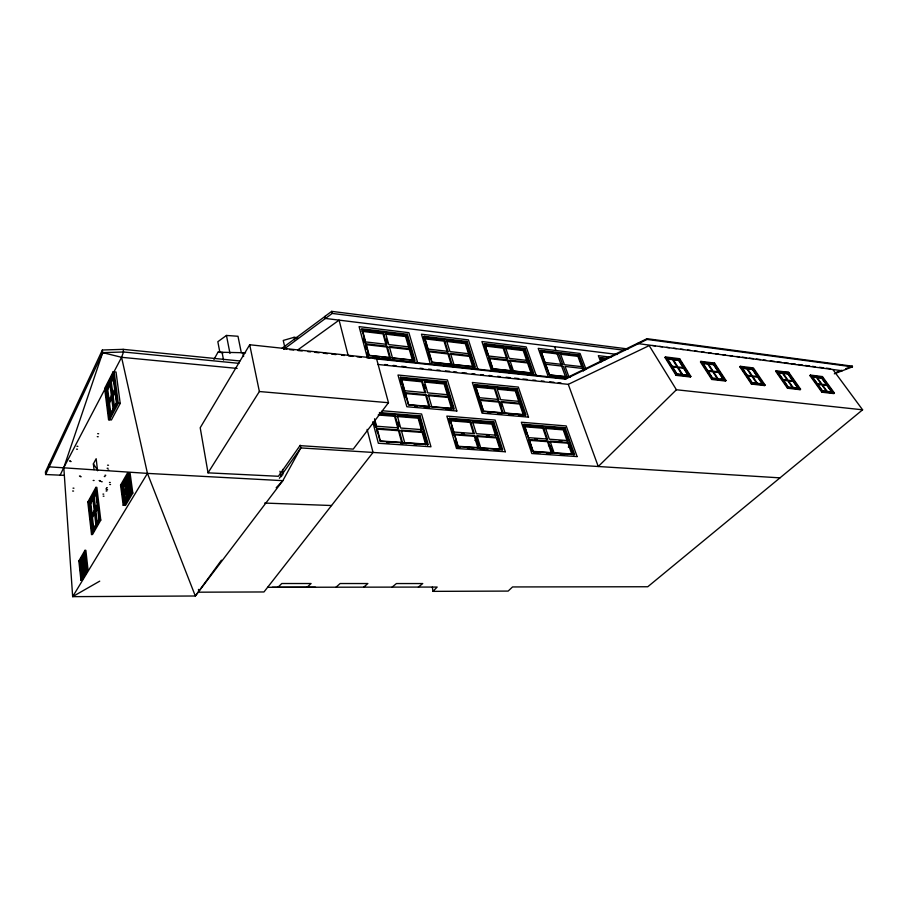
<?xml version="1.0" encoding="UTF-8"?>
<svg xmlns="http://www.w3.org/2000/svg" width="908" height="908" viewBox="0 0 908 908"><rect width="100%" height="100%" fill="white"/><g stroke="black" fill="none" stroke-linecap="round" stroke-linejoin="round"><path stroke-width="1.36" d="M420.211 432.344L421.914 425.659M239.837 360.964L123.148 349.342L102.366 350.011L102.706 352.644L63.81 467.552L60.121 475.168M107.133 384.867L121.581 357.309L123.522 351.986L123.148 349.342M102.366 350.011L45.4 472.024L45.638 474.521L64.343 475.361M45.638 474.521L102.706 352.644L123.522 351.986L238.94 363.348M113.182 371.747L104.636 388.488L108.563 419.712L111.423 419.939L120.208 403.436L116.042 372.03L113.182 371.747L117.314 403.175L108.563 419.712M105.51 389.01L112.751 374.845L116.394 402.619L108.994 416.624L105.51 389.01L106.474 389.101L113.125 376.116M108.438 401.154L106.94 389.373L109.845 383.709L111.366 395.525L108.438 401.154L109.244 401.223L107.734 389.441L110.061 384.924M113.716 377.819L111.355 382.404L112.887 394.22L112.081 394.151L110.56 382.336L113.5 376.593L114.022 380.543M112.081 394.151L115.055 388.442M108.688 403.095L111.627 397.466L113.16 409.44L110.209 415.047L108.688 403.095L109.482 403.163L111.843 398.669M113.886 408.078L112.331 396.092L115.316 390.395L115.77 393.913M114.522 406.818L113.137 396.172L115.52 391.609M105.816 387.375L63.81 467.552L72.663 596.647L195.333 596L221.45 560.168M114.487 406.943L116.882 402.403M109.539 419.78L118.301 403.266L114.158 371.837M94.046 469.663L93.376 463.897L96.157 458.722L97.576 470.753M87.804 502.09L95.885 487.358L96.85 487.392L100.777 520.091L92.491 534.551L91.526 534.528L87.804 502.09L88.757 502.124M90.108 499.672L91.458 497.209M91.935 531.532L88.621 502.828L95.476 490.365L98.927 519.263L91.935 531.532L92.9 531.555L89.586 502.862L95.817 491.534M90.028 503.259L92.775 498.276L94.216 510.557L91.447 515.506L90.028 503.259L90.811 503.293L93.013 499.309M96.464 493.067L94.239 497.096L95.68 509.388L94.886 509.354L93.445 497.062L95.669 493.033M94.886 509.354L97.701 504.349M93.626 513.065L95.011 510.591L94.216 510.557M213.947 359.432L218.011 352.179L245.591 352.792M94.455 512.589L95.919 525.04L93.115 529.943L91.674 517.526L94.455 512.589L95.249 512.611M98.938 514.711L99.426 518.877L96.6 523.837L95.124 511.386L97.372 507.379M93.91 529.966L92.468 517.549L94.557 513.849M97.394 523.871L95.93 511.408L97.61 508.412M91.526 534.528L99.789 520.068L95.885 487.358M120.548 485.133L127.699 472.648L130.037 472.773L132.818 493.055L125.542 505.393L123.204 505.302L120.548 485.133L121.502 485.178M123.602 502.43L121.4 485.814L127.302 475.531L129.56 492.25L123.602 502.43L124.555 502.476L122.364 485.859L127.608 476.723M78.848 560.962L84.955 550.339L85.863 550.35L88.019 569.747L81.822 580.246L80.925 580.235L78.848 560.962L79.745 560.974L82.469 556.252M125.111 482.046L126.008 488.731L123.636 492.828L122.75 486.166L125.111 482.046L126.257 482.103M127.733 487.789L126.587 487.732L125.69 481.047L128.085 476.893L128.448 479.572M81.277 577.613L79.563 561.723L84.603 552.972L86.362 568.953L81.277 577.613L82.185 577.613L80.46 561.734L84.875 554.084M124.771 492.885L123.885 486.223L125.656 483.135M127.551 486.45L126.825 481.104L128.63 477.994M80.789 562.075L82.81 558.579L83.513 564.969L81.482 568.453L80.789 562.075L81.856 562.097L83.207 559.759M85.068 564.129L84.001 564.118L83.298 557.728L84.66 555.367M84.932 562.858L84.365 557.75L85.727 555.39M126.587 487.732L128.993 483.589M123.851 494.451L126.223 490.354L127.131 497.085L124.737 501.171L123.851 494.451L124.986 494.497L126.768 491.432M130.128 491.977L127.71 496.097L126.802 489.355L129.208 485.224M84.001 564.118L86.056 560.599M128.675 494.803L127.949 489.412L129.152 487.346M83.706 574.106L82.344 576.421L81.652 569.997L83.684 566.513L84.387 572.948M86.941 568.601L84.875 572.108L84.172 565.673L85.545 563.323M83.275 575.15L82.719 570.008L84.069 567.693M85.806 570.837L85.238 565.684L86.612 563.335M123.204 505.302L130.457 492.953L127.699 472.648M124.169 505.336L131.422 492.999L128.664 472.705M80.925 580.235L87.111 569.736L84.955 550.339M834.327 373.824L852.453 366.843L852.328 366.174L647.029 338.695L565.207 378.522L249.7 344.756L200.203 427.747L208.034 472.841L278.393 476.28L299.992 445.635L353.235 449.12L388.476 402.721L376.457 358.354M102.706 352.644L121.581 357.309L147.448 473.386L72.663 596.647L99.732 581.143M208.034 472.841L259.37 391.53L249.7 344.756M279.38 478.244L300.82 447.928L300.207 445.17M664.996 357.525L665.428 356.923L679.649 358.705L690.852 376.4L690.398 376.99L676.085 375.344L664.996 357.525L671.455 358.331M688.809 375.946L678.798 360.09L679.649 358.705M414.491 361.18L406.886 334.984L407.397 334.292L361.747 328.787L368.886 355.505L415.001 360.487L407.397 334.292M676.517 374.516L676.959 373.914L689.251 375.344L679.229 359.489L667.005 357.968L676.959 373.914M676.085 375.344L676.528 374.732L690.852 376.4M700.885 361.361L700.443 361.951L711.759 379.465L725.526 381.054L725.969 380.475L714.562 363.075L700.885 361.361L712.212 378.874L725.969 380.475M424.706 340.886L423.548 336.981L424.059 336.3L467.087 341.487L475.27 367.014L431.833 362.315L424.059 336.3M400.666 377.195L400.144 377.887L445.419 382.37L445.953 381.701L400.666 377.195L408.441 404.889L454.182 408.85L445.953 381.701M714.187 363.847L702.44 362.383L712.587 378.069L724.402 379.442L723.96 380.032L713.756 364.437L714.562 363.075M711.759 379.465L712.212 378.874M739.884 366.877L740.326 366.299L753.402 367.933L765.035 385.003L764.581 385.582L751.427 384.061L739.884 366.877L743.8 367.365M742.812 368.046L752.641 369.272L753.084 368.705L741.847 367.297L752.21 382.688L763.503 384.005L759.281 384.129M474.725 367.672L466.553 342.146L467.087 341.487M751.427 384.061L751.881 383.482L765.035 385.003M775.75 371.349L776.192 370.793L788.734 372.359L800.55 389.135L800.096 389.691L787.486 388.227L775.75 371.349L781.323 372.042M427.657 445.204L419.507 416.534L420.041 415.864L379.408 412.55M784.103 372.394L788.734 372.359M777.237 372.325L788.019 373.665L788.473 373.12L777.691 371.769L788.212 386.887L799.051 388.147M787.486 388.227L787.94 387.671L800.55 389.135M809.947 375.617L810.39 375.072L822.444 376.582L834.418 393.062L833.953 393.607L821.854 392.199L809.947 375.617L817.972 376.616M821.763 377.864L822.217 377.319L811.865 376.037L811.411 376.582L821.763 377.864L832.477 392.642L832.942 392.097L821.99 377.126L822.444 376.582M476.518 391.938L474.396 385.242L474.941 384.583L517.083 388.783L525.97 415.058L483.442 411.381L474.941 384.583M450.175 422.969L448.972 418.929L449.517 418.27L493.77 421.88L502.657 449.596L457.984 446.566L449.517 418.27M832.942 392.097L822.546 390.883L822.08 391.427L827.279 392.029M821.854 392.199L822.308 391.654L834.418 393.062M483.885 344.234L524.438 349.103L524.983 348.456L533.677 373.336L492.76 368.909L484.418 343.576L524.983 348.456M474.396 385.242L516.527 389.419L517.083 388.783M448.972 418.929L493.203 422.526L493.77 421.88M540.09 350.987L578.407 355.584L578.975 354.971L584.729 370.294M526.413 434.081L523.36 424.978L523.939 424.342L565.037 427.702L574.56 454.488L533.11 451.673L523.939 424.342M276.18 487.766L282.842 480.673L300.82 447.928L779.983 477.858M523.36 424.978L564.458 428.315L565.037 427.702M432.344 587.181L432.968 591.358L437.157 587.056L267.622 587.306M832.897 369.533L862.6 409.814L676.415 389.759L598.259 466.508L568.283 384.356L377.91 364.471M277.927 587.294L281.798 583.515L311.081 583.526L307.097 587.249M336.028 587.204L340.114 583.526L367.865 583.538L363.677 587.17M392.131 587.124L396.421 583.549L422.742 583.549L418.372 587.079M862.6 409.814L647.767 586.75L512.543 586.943L508.151 591.085L432.968 591.358M617.417 354.449L325.427 318.447L324.916 316.393L331.704 311.353L628.177 348.99M282.048 348.252L325.007 316.404L325.529 318.458M283.818 349.239L332.226 313.43L624.67 350.284M241.324 352.781L237.987 336.266L226.455 335.449L217.841 341.714L219.838 352.202M297.938 349.807L339.093 320.138L348.139 355.425M373.994 358.66L565.434 379.147L647.12 339.444L852.453 366.843M568.283 384.356L649.197 345.619L676.415 389.759M836.54 372.212L840.479 370.702M845.745 368.693L852.328 366.174M296.871 337.617L294.09 337.311L283.251 340.443L284.806 347.344M283.886 349.035L286.565 348.615L286.724 349.319M272.207 587.306L315.485 587.238M81.652 569.997L82.719 570.008M87.111 569.736L88.019 569.747M84.172 565.673L85.238 565.684M79.563 561.723L80.46 561.734M83.298 557.728L84.365 557.75M95.919 525.04L96.713 525.062M98.927 519.263L99.903 519.297M99.789 520.068L100.777 520.091M91.674 517.526L92.468 517.549M95.124 511.386L95.93 511.408M264.682 503.066L331.545 505.518M88.621 502.828L89.586 502.862M103.183 496.154L103.989 496.188M93.445 497.062L94.239 497.096M102.933 494.111L103.739 494.145M126.802 489.355L127.949 489.412M105.827 488.935L106.633 488.981M106.781 489.73L107.598 489.764M106.077 490.99L106.883 491.024M129.56 492.25L130.536 492.295M130.457 492.953L132.818 493.055M121.4 485.814L122.364 485.859M122.75 486.166L123.885 486.223M106.531 487.687L107.337 487.721M126.008 488.731L127.154 488.788M99.108 480.582L100.073 480.627M99.971 481.285L100.947 481.331M101.412 481.717L102.218 481.751M109.459 482.443L110.277 482.477M109.72 484.497L110.538 484.531M72.629 491.012L73.559 491.058M125.69 481.047L126.825 481.104M73.026 488.152L73.945 488.198M104.976 475.247L105.782 475.281M104.284 476.507L105.09 476.552M107.882 469.969L108.699 470.015M147.448 473.386L282.842 480.673L195.333 596L147.448 473.386L49.225 466.848L48.987 464.34M93.172 480.446L94.126 480.491M107.541 465.18L108.529 465.236M107.121 468.267L108.109 468.312M79.461 475.996L80.403 476.053M80.256 476.666L81.187 476.711M69.485 460.855L70.404 460.901M70.234 461.468L71.153 461.525M76.953 446.282L77.872 446.35M76.556 449.154L77.486 449.21M404.094 443.342L406.784 443.535M417.589 444.262L420.291 444.443M457.541 446.974L460.277 447.156M471.207 447.894L473.942 448.087M484.089 448.768L488.107 449.04M497.459 449.676L500.138 449.857L496.313 437.906L476.337 436.442L479.254 445.817M537.945 452.422L540.657 452.604M564.05 454.193L568.045 454.454M386.558 442.423L389.362 442.605M400.61 443.365L403.311 443.558M414.127 444.284L416.84 444.466M467.2 447.871L469.992 448.064M479.764 448.722L483.941 449.006M493.714 449.664L497.902 449.948M533.915 452.388L538.092 452.672M546.468 453.24L550.645 453.523M560.247 454.17L564.356 454.443M474.941 440.357L477.767 440.562M548.477 445.624L551.304 445.828M568.272 447.042L571.098 447.247M97.27 436.669L98.223 436.737M400.678 430.857L422.186 432.446L425.693 444.806M453.898 434.784L474.316 436.283L478.051 448.359M528.558 440.278L547.513 441.674L551.088 452.048M549.397 441.821L567.943 443.183L572.029 454.726M97.678 433.672L98.643 433.74M461.457 433.366L464.17 433.57M486.37 435.227L489.026 435.42M534.676 438.836L537.377 439.029M559.317 440.675L561.973 440.868M378.171 414.99L394.583 416.307L397.931 428.621M396.751 416.477L418.145 418.202L421.596 430.392M449.698 420.733L470.015 422.368L473.284 432.957M472.035 422.538L491.909 424.138L495.677 435.919M524.018 426.715L542.882 428.236L546.843 439.744M544.755 428.383L563.232 429.87L567.262 441.265M380.225 413.344L419.507 416.534M378.908 414.241L395.162 415.558L398.521 427.884L376.525 426.227L374.573 418.77M382.268 410.756L421.596 414.003L430.971 446.781L378.352 443.263L372.768 421.789M259.37 391.53L388.476 402.721M447.61 408.804L450.357 409.043M511.227 414.286L513.951 414.525M414.581 406.148L417.249 406.375M423.923 406.954L427.929 407.295M445.522 408.816L448.223 409.043M488.198 412.482L490.853 412.72M497.493 413.288L501.488 413.628M508.514 414.241L511.329 414.479M518.366 415.081L522.577 415.444M117.314 403.175L120.208 403.436M111.366 395.525L112.172 395.593L111.832 392.971M112.331 396.092L113.137 396.172M404.764 393.47L425.67 395.389L429.109 407.204M427.747 395.582L448.189 397.454L451.719 409.156M479.299 400.315L498.73 402.096L502.464 413.537M106.94 389.373L107.734 389.441M110.56 382.336L111.355 382.404M121.581 357.309L237.147 368.421M425.126 382.098L444.114 383.971L447.599 395.513M475.077 387.012L494.429 388.908L498.106 400.201M497.697 389.237L515.29 390.962L519.047 402.142M218.011 352.179L223.323 352.735M384.776 364.539L387.603 364.834M393.243 365.425L396.058 365.72M401.699 366.31L405.933 366.753M420.029 368.239L422.844 368.534M428.485 369.125L431.311 369.42M436.941 370.01L439.767 370.305M445.408 370.895L449.63 371.338M453.864 371.781L456.679 372.076M462.32 372.666L466.553 373.109M472.194 373.699L475.009 373.994M480.65 374.584L483.476 374.879M489.106 375.469L491.932 375.764M497.573 376.355L500.387 376.65M506.028 377.24L510.262 377.683M514.484 378.125L518.718 378.579M522.951 379.022L527.173 379.465M532.814 380.055L535.641 380.35M541.27 380.94L544.096 381.235M549.737 381.825L553.959 382.268M558.193 382.711L561.008 383.006M566.581 378.625L548.296 376.661L538.217 348.366L580.042 353.45L586.023 369.306M289.538 349.614L293.761 350.068M297.983 350.522L302.205 350.976M307.835 351.578L310.649 351.873M314.883 352.327L319.105 352.781M323.327 353.235L327.55 353.689M331.772 354.143L335.994 354.585M341.624 355.187L344.438 355.493M348.661 355.947L352.883 356.401M357.105 356.844L361.327 357.298M366.957 357.9L369.772 358.206M570.156 377.285L549.454 375.049L540.635 350.352L578.975 354.971M385.843 357.979L388.499 358.263M444.75 364.335L447.406 364.619M494.951 369.749L497.629 370.044M528.649 373.392L531.282 373.676L527.548 362.95L509.229 360.873M376.457 357.071L379.147 357.366M435.375 363.427L438.087 363.722M443.524 364.312L446.237 364.607M451.662 365.186L454.375 365.481M510.103 371.497L512.804 371.781M527.696 373.392L530.408 373.687M553.12 376.139L555.934 376.434M295.395 337.901L298.017 338.196M388.738 347.231L409.349 349.569L412.618 360.862M449.937 354.165L469.357 356.367L472.875 367.365M488.686 358.546L507.379 360.669L511.034 371.486M679.377 374.527L676.676 374.209L672.113 366.889L677.504 367.536L682.078 374.834M686.868 375.39L682.839 374.925L678.265 367.638L683.622 368.273L688.207 375.549M713.586 378.5L717.479 378.954L712.814 371.781L707.638 371.156L712.292 378.352M720.793 379.34L723.37 379.646L718.693 372.484L713.54 371.871L718.217 379.045M760.007 383.902L762.47 384.197L757.703 377.172L752.777 376.582L757.544 383.619M796.838 388.193L793.297 387.784L788.462 380.872L793.172 381.439L798.03 388.329M681.976 375.152L684.711 375.469M713.461 378.806L717.399 379.272M720.021 379.578L723.96 380.032M755.524 383.698L751.756 383.255L742.142 368.977M791.821 387.909L794.534 388.227M829.878 392.335L832.477 392.642M362.042 331.352L382.994 333.849L386.127 345.097M385.083 334.099L405.581 336.539L408.804 347.685M424.263 338.775L444.012 341.124L447.394 352.088M445.976 341.363L465.316 343.667L468.778 354.529M484.543 345.959L503.157 348.184L506.766 358.864M505.007 348.411L523.246 350.579L526.924 361.168M607.611 358.422L600.687 357.582L602.152 361.373M671.682 366.196L677.073 366.843L672.544 359.625L667.176 358.966L671.035 365.164M361.259 329.502L406.886 334.984M423.548 336.981L466.553 342.146M600.12 358.195L605.659 358.864M601.289 359.148L605.42 359.647M610.97 357.196L598.338 355.664L600.869 362.213M666.574 358.569L678.798 360.09M701.998 362.973L713.756 364.437M702.588 363.359L707.752 364.006L712.371 371.1L707.184 370.475L703.348 364.551M675.336 358.819L677.924 359.137M704.551 362.462L707.287 362.803M711.384 363.314L714.119 363.654L725.526 381.054M747.727 367.854L751.654 368.342M652.591 345.505L655.394 345.869M659.605 346.413L662.409 346.788M666.608 347.333L669.412 347.696M673.623 348.241L676.426 348.615M680.625 349.16L683.429 349.523M687.628 350.079L690.432 350.443M694.643 350.987L697.446 351.351M701.646 351.907L704.449 352.27M708.66 352.815L711.463 353.189M715.663 353.734L718.466 354.097M722.666 354.653L725.469 355.017M729.68 355.561L732.484 355.925M736.683 356.481L739.487 356.844M742.29 357.207L746.501 357.763M749.304 358.127L753.504 358.671M756.307 359.035L760.507 359.591M763.31 359.954L766.114 360.317M770.325 360.873L774.524 361.418M777.327 361.781L781.538 362.337M784.342 362.701L788.541 363.245M791.345 363.609L795.544 364.165M798.348 364.528L802.558 365.073M805.362 365.447L809.561 365.992M812.365 366.355L815.168 366.719M819.379 367.275L823.579 367.819M826.382 368.183L830.582 368.739M841.795 370.203L842.204 370.748L637.178 343.485M831.921 392.279L827.006 385.503L822.478 384.958L827.381 391.745M811.865 376.037L822.546 390.883M810.39 375.072L822.308 391.654M788.292 372.916L800.096 389.691M788.019 373.665L798.586 388.703M792.627 387.705L787.792 380.793L783.036 380.214L787.872 387.149M776.192 370.793L787.94 387.671M93.376 463.897L97.474 469.901M752.959 368.512L764.581 385.582M752.641 369.272L763.049 384.572M740.326 366.299L751.881 383.482M679.967 360.487L690.398 376.99M665.428 356.923L676.528 374.732M578.407 355.584L583.685 369.635M583.39 371.031L582.403 368.421L565.094 366.446L568.964 376.99M554.538 346.697L555.923 350.477M556.842 352.996L565.786 377.501M565.207 378.522L565.434 379.147M540.555 352.281L546.582 369.181M564.458 428.315L573.958 455.101M524.438 349.103L533.121 373.983M551.633 448.291L552.972 452.173M510.864 365.686L512.089 369.284M516.527 389.419L525.391 415.694M523.496 415.353L519.682 404.026L500.66 402.278L501.908 406.08M529.035 441.89L532.077 450.992M484.327 345.562L487.392 354.903M489.14 360.226L492.215 369.567M493.203 422.526L502.079 450.232M476.28 390.803L478.289 397.125M478.21 397.295L482.886 412.028M466.02 367.49L466.224 368.137M279.925 471.252L281.594 476.643M451.389 365.05L447.962 353.938L428.122 351.691L429.234 355.425M445.419 382.37L453.637 409.508M451.696 427.418L452.888 431.425M452.593 431.05L453.796 435.091M455.407 440.482L457.416 447.213M425.489 343.485L427.43 349.989M428.201 352.588L430.142 359.091M424.524 384.561L425.659 388.442M424.717 392.131L421.709 381.769L400.916 379.726L402.006 383.641M420.041 415.864L428.213 444.534L380.066 441.265L374.493 419.961M402.743 386.252L403.844 390.179M400.893 380.52L401.994 384.481M402.732 387.114L405.694 397.659M386.468 339.093L387.512 342.838M389.816 358.399L386.649 346.992L365.584 344.609L366.605 348.445M385.094 358.785L385.276 359.466M398.249 421.948L399.361 426.056M401.892 443.195L398.499 430.698L376.491 429.075L377.49 432.866M363.756 338.843L364.823 342.849M365.538 345.517L366.605 349.523M367.32 352.202L368.387 356.208M374.652 422.004L375.617 425.739M374.664 423.31L375.708 427.305M367.116 429.37L373.04 452.434L263.978 591.959L198.807 592.186L198.477 589.405M331.704 311.353L332.226 313.43M294.09 337.311L294.669 339.808M242.845 352.735L243.605 356.515M226.455 335.449L229.974 353.416M222.051 352.27L223.561 360.124M124.986 494.497L125.701 499.877M647.029 338.695L647.12 339.444M114.363 383.176L114.885 387.126M116.247 397.522L116.723 401.188M122.035 489.219L122.387 491.898M122.921 495.938L123.272 498.617M109.482 403.163L111.003 415.104M106.474 389.101L109.97 416.704M96.225 492.022L96.713 496.131M97.201 500.24L97.531 502.975M98.109 507.765L98.439 510.546M90.811 503.293L92.083 514.166M89.381 507.527L89.688 510.228M90.312 515.63L90.618 518.332M85.795 555.651L86.09 558.318M86.68 563.641L87.123 567.636M84.013 559.873L84.444 563.698M84.887 567.818L85.17 570.383M81.856 562.097L82.549 568.465M80.347 566.479L80.642 569.237M282.592 469.436L282.717 475.054M505.313 451.764L456.497 448.495L446.838 416.091L495.121 420.075L505.313 451.764M577.113 456.576L531.827 453.535L521.362 422.243L566.206 425.943L577.113 456.576M402.482 442.457L380.373 440.959L377.07 428.326L399.077 429.961L402.482 442.457M426.283 444.08L404.684 442.616L401.268 430.12L422.776 431.72L426.283 444.08M478.664 447.655L458.154 446.259L454.499 434.069L474.929 435.579L478.664 447.655M500.762 449.165L480.707 447.792L476.961 435.726L496.937 437.202L500.762 449.165M552.178 452.661L533.155 451.367L529.205 439.597L548.16 441.004L552.178 452.661M572.687 454.057L554.062 452.797L550.044 441.14L568.59 442.514L572.687 454.057M422.197 429.654L400.7 428.043L397.329 415.739L418.724 417.464L422.197 429.654M474.305 433.57L453.898 432.038L450.3 420.018L470.628 421.664L474.305 433.57M496.301 435.216L476.337 433.718L472.648 421.823L492.533 423.423L496.301 435.216M547.49 439.063L528.547 437.633L524.642 426.022L543.517 427.555L547.49 439.063M567.909 440.596L549.363 439.2L545.39 427.702L563.868 429.189L567.909 440.596M456.837 411.018L406.852 406.739L397.988 375.015L447.406 379.975L456.837 411.018M528.524 417.147L482.057 413.174L472.353 382.484L518.343 387.103L528.524 417.147M429.7 406.478L408.691 404.662L405.343 392.721L426.249 394.651L429.7 406.478M452.32 408.43L431.777 406.659L428.326 394.844L448.779 396.728L452.32 408.43M503.077 412.834L483.567 411.142L479.901 399.599L499.343 401.393L503.077 412.834M524.12 414.65L505.018 413.004L501.273 401.574L520.307 403.322L524.12 414.65M425.682 392.687L404.786 390.735L401.484 378.965L422.288 381.019L425.682 392.687M448.189 394.787L427.759 392.88L424.354 381.224L444.704 383.233L448.189 394.787M498.719 399.486L479.288 397.681L475.679 386.286L495.03 388.204L498.719 399.486M519.671 401.438L500.649 399.668L496.948 388.386L515.892 390.258L519.671 401.438M417.635 362.632L367.241 357.23L359.091 326.63L408.895 332.68L417.635 362.632M477.812 369.091L430.358 364.006L421.482 334.201L468.437 339.898L477.812 369.091M536.151 375.356L491.444 370.555L481.921 341.533L526.186 346.913L536.151 375.356M390.372 357.639L369.204 355.346L366.117 343.837L387.194 346.232L390.372 357.639M413.185 360.113L392.472 357.865L389.294 346.47L409.905 348.82L413.185 360.113M451.968 364.312L432.038 362.156L428.678 350.942L448.541 353.201L451.968 364.312M473.465 366.65L453.943 364.528L450.504 353.428L469.947 355.641L473.465 366.65M511.635 370.782L492.862 368.75L489.264 357.831L507.969 359.954L511.635 370.782M531.884 372.972L513.497 370.986L509.831 360.17L528.15 362.247L531.884 372.972M567.194 376.797L549.476 374.879L545.674 364.244L563.335 366.253L567.194 376.797M386.672 344.336L365.606 341.919L362.576 330.569L383.539 333.077L386.672 344.336M409.36 346.935L388.76 344.575L385.628 333.327L406.137 335.79L409.36 346.935M447.962 351.351L428.122 349.081L424.819 338.026L444.579 340.386L447.962 351.351M469.357 353.802L449.937 351.578L446.543 340.625L465.883 342.94L469.357 353.802M507.368 358.161L488.674 356.015L485.122 345.244L503.747 347.469L507.368 358.161M527.525 360.465L509.218 358.365L505.597 347.696L523.837 349.875L527.525 360.465M562.699 364.494L545.038 362.474L541.293 351.964L558.885 354.075L562.699 364.494M581.756 366.673L564.447 364.698L560.633 354.279L577.874 356.345L581.756 366.673M756.841 383.539L751.881 382.96L747.125 375.901L752.085 376.502L756.841 383.539M826.734 391.666L822.171 391.144L817.279 384.334L821.842 384.879L826.734 391.666M683.179 367.581L677.833 366.934L673.305 359.727L678.639 360.385L683.179 367.581M718.239 371.803L713.098 371.19L708.478 364.097L713.609 364.732L718.239 371.803M751.631 375.821L746.671 375.231L741.984 368.251L746.921 368.864L751.631 375.821M757.238 376.502L752.323 375.912L747.613 368.954L752.528 369.556L757.238 376.502M787.327 380.123L782.582 379.555L777.804 372.7L782.537 373.29L787.327 380.123M792.718 380.781L787.996 380.202L783.207 373.37L787.917 373.96L792.718 380.781M821.365 384.232L816.814 383.675L811.968 376.945L816.519 377.501L821.365 384.232M826.541 384.856L822.012 384.311L817.155 377.58L821.683 378.148L826.541 384.856"/></g></svg>
